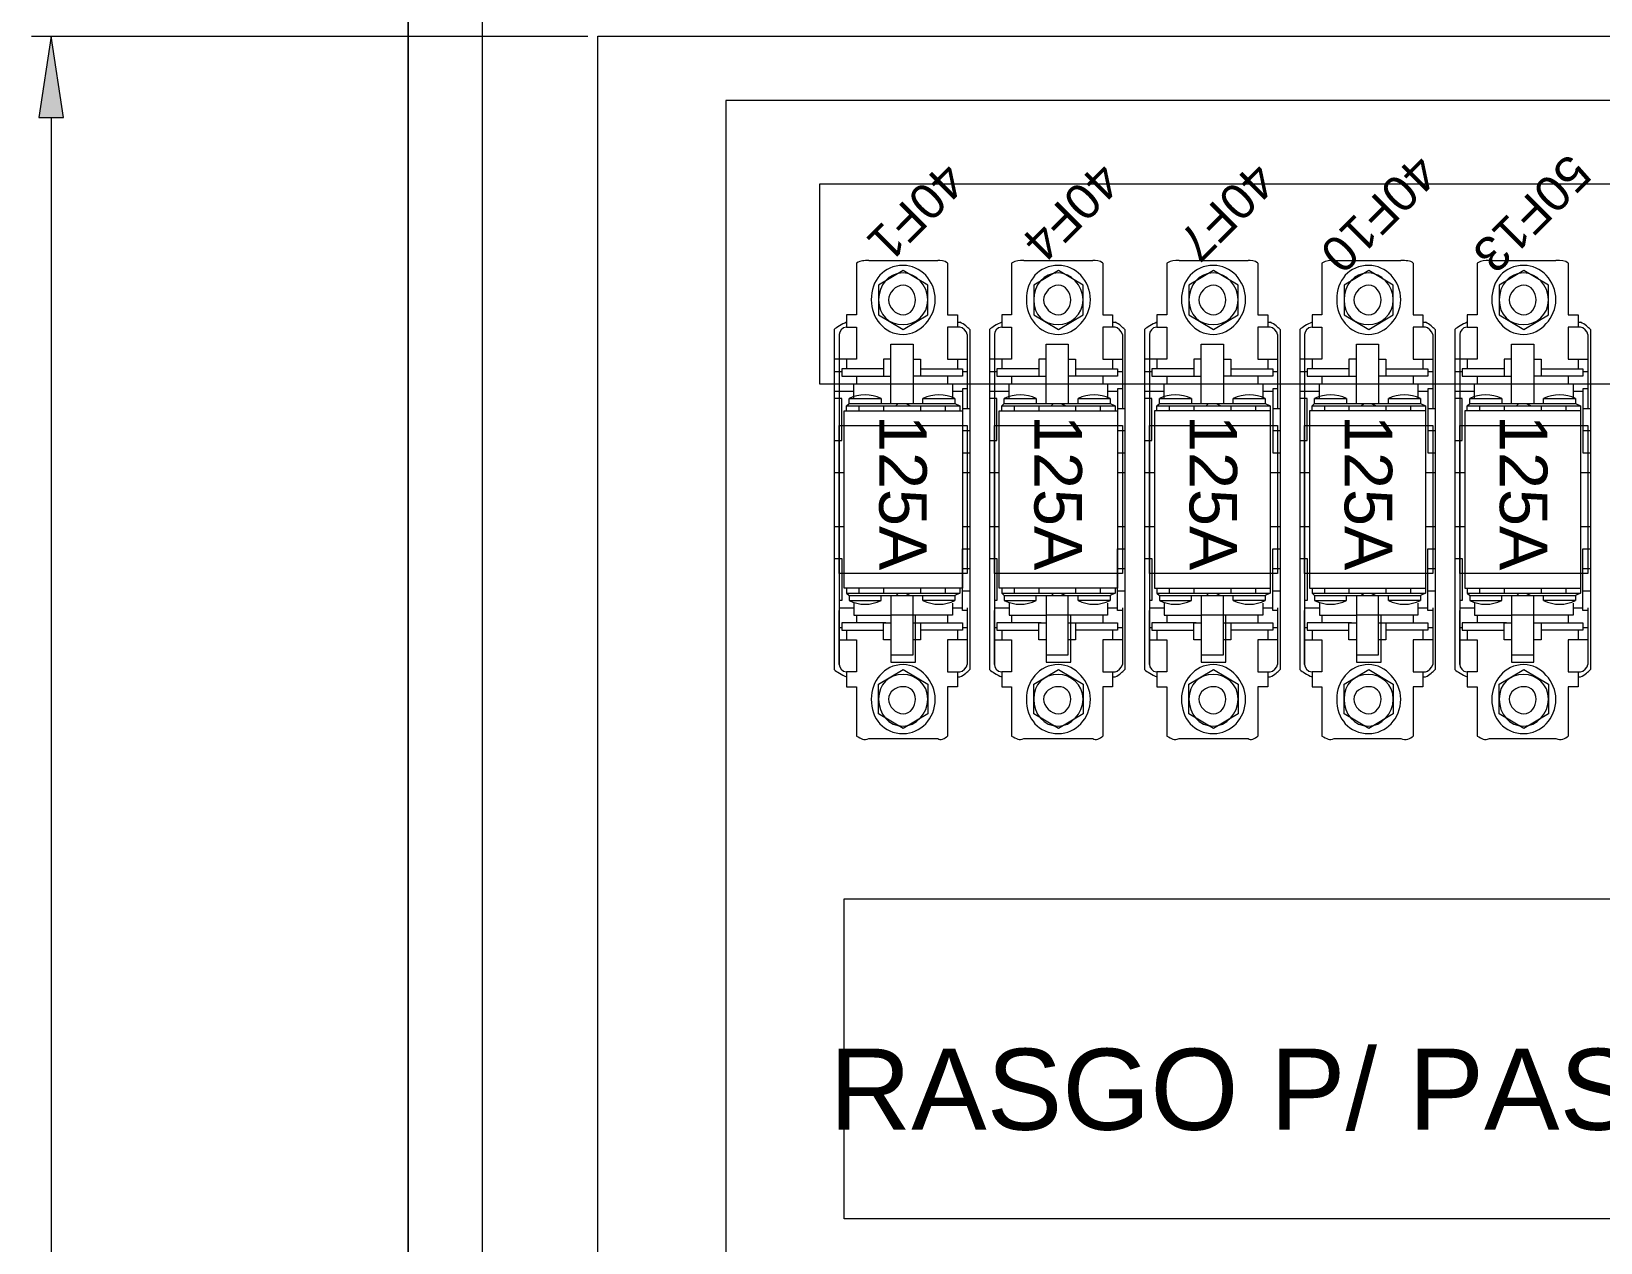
# Model space of a CAD drawing. Header units: millimetres. Extents: x 1004 to 59588, y 686 to 38112.
# Drawn here: x 27206 to 27580.8, y 8182.9 to 8472.1 of the extents above; entities that cross this region are included whole.
import ezdxf

# ---------------------------------------------------------------- set-up
doc = ezdxf.new("R2010")
doc.units = ezdxf.units.MM
doc.layers.add('PDF10_Geometry', color=7, linetype='Continuous')
doc.layers.add('PDF10_Text', color=7, linetype='Continuous')
doc.styles.add('PDF Arial', font='arial.ttf')

msp = doc.modelspace()

# ---------------------------------------------------------------- hatches: boundary and pattern name
at = {"layer": 'PDF10_Geometry', "transparency": 33554559}
msp.add_hatch(color=256, dxfattribs=at).paths.add_polyline_path([(27207.81, 8451.49), (27213.69, 8451.49), (27210.75, 8470.9), (27210.75, 8470.9)])

# ---------------------------------------------------------------- linework, layer by layer
at = {"layer": 'PDF10_Geometry', "lineweight": 0}
msp.add_lwpolyline([(27296.05, 6609.73), (28421.93, 6609.73), (28421.93, 6705.61), (28421.93, 8520.31), (27296.05, 8520.31), (27296.05, 6705.61), (27296.05, 8520.31), (28421.93, 8520.31), (28421.93, 6705.61), (27296.05, 6705.61), (28421.93, 6705.61), (27296.05, 6705.61), (27296.05, 6609.73), (27296.05, 6705.61)], dxfattribs=at)
for points in [[(27313.69, 6724.43), (28403.69, 6724.43), (28403.69, 8501.49), (27313.69, 8501.49)], [(28371.93, 8470.9), (28371.93, 6751.49), (27341.34, 6751.49), (27341.34, 8470.9)], [(27371.93, 7754.43), (27921.93, 7754.43), (27921.93, 8455.61), (27371.93, 8455.61)], [(27394.28, 8387.96), (27871.34, 8387.96), (27871.34, 8435.61), (27394.28, 8435.61)]]:
    msp.add_lwpolyline(points, close=True, dxfattribs=at)
at = {"layer": 'PDF10_Geometry', "lineweight": 18}
for points in [[(27206.05, 8470.9), (27338.99, 8470.9)], [(27210.75, 8451.49), (27210.75, 6770.31)], [(27403.1, 8416.78), (27403.1, 8404.43), (27400.75, 8404.43), (27400.75, 8401.49), (27403.1, 8401.49), (27403.1, 8393.84), (27397.81, 8393.84)], [(27406.05, 8417.37), (27422.52, 8417.37)], [(27424.87, 8416.78), (27424.87, 8404.43), (27427.22, 8404.43), (27427.22, 8401.49)], [(27440.16, 8416.78), (27440.16, 8404.43), (27437.81, 8404.43), (27437.81, 8401.49), (27440.16, 8401.49), (27440.16, 8393.84), (27434.87, 8393.84)], [(27443.1, 8417.37), (27459.58, 8417.37)], [(27461.93, 8416.78), (27461.93, 8404.43), (27464.28, 8404.43), (27464.28, 8401.49)], [(27477.22, 8416.78), (27477.22, 8404.43), (27474.87, 8404.43), (27474.87, 8401.49), (27477.22, 8401.49), (27477.22, 8393.84), (27471.93, 8393.84)], [(27480.16, 8417.37), (27496.63, 8417.37)], [(27498.99, 8416.78), (27498.99, 8404.43), (27501.34, 8404.43), (27501.34, 8401.49)], [(27514.28, 8416.78), (27514.28, 8404.43), (27511.93, 8404.43), (27511.93, 8401.49), (27514.28, 8401.49), (27514.28, 8393.84), (27508.99, 8393.84)], [(27517.22, 8417.37), (27533.1, 8417.37)], [(27536.05, 8416.78), (27536.05, 8404.43), (27538.4, 8404.43), (27538.4, 8401.49)], [(27551.34, 8416.78), (27551.34, 8404.43), (27548.99, 8404.43), (27548.99, 8401.49), (27551.34, 8401.49), (27551.34, 8393.84), (27546.05, 8393.84)], [(27554.28, 8417.37), (27570.16, 8417.37)], [(27573.1, 8416.78), (27573.1, 8404.43), (27575.46, 8404.43), (27575.46, 8401.49)], [(27397.81, 8400.9), (27397.81, 8383.84)], [(27398.99, 8399.73), (27398.99, 8393.84)], [(27400.75, 8402.67), (27400.75, 8402.67)], [(27427.81, 8401.49), (27424.87, 8401.49), (27424.87, 8393.84), (27429.58, 8393.84)], [(27427.22, 8402.67), (27427.81, 8402.67)], [(27427.81, 8401.49), (27427.81, 8401.49)], [(27429.58, 8399.73), (27429.58, 8382.08)], [(27430.16, 8400.9), (27430.16, 8357.96), (27430.16, 8319.73)], [(27434.87, 8400.9), (27434.87, 8383.84)], [(27436.05, 8399.73), (27436.05, 8393.84)], [(27437.81, 8402.67), (27437.81, 8402.67)], [(27464.87, 8401.49), (27461.93, 8401.49), (27461.93, 8393.84), (27466.63, 8393.84)], [(27464.28, 8402.67), (27464.87, 8402.67)], [(27464.87, 8401.49), (27464.87, 8401.49)], [(27466.63, 8399.73), (27466.63, 8382.08)], [(27467.22, 8400.9), (27467.22, 8357.96), (27467.22, 8319.73)], [(27471.93, 8400.9), (27471.93, 8383.84)], [(27473.1, 8399.73), (27473.1, 8393.84)], [(27474.87, 8402.67), (27474.87, 8402.67)], [(27501.93, 8401.49), (27498.99, 8401.49), (27498.99, 8393.84), (27503.69, 8393.84)], [(27501.34, 8402.67), (27501.93, 8402.67)], [(27501.93, 8401.49), (27501.93, 8401.49)], [(27503.69, 8399.73), (27503.69, 8382.08)], [(27504.28, 8400.9), (27504.28, 8357.96), (27504.28, 8319.73)], [(27508.99, 8400.9), (27508.99, 8383.84)], [(27510.16, 8399.73), (27510.16, 8393.84)], [(27511.93, 8402.67), (27511.93, 8402.67)], [(27538.99, 8401.49), (27536.05, 8401.49), (27536.05, 8393.84), (27540.75, 8393.84)], [(27538.4, 8402.67), (27538.99, 8402.67)], [(27538.99, 8401.49), (27538.99, 8401.49)], [(27540.75, 8399.73), (27540.75, 8382.08)], [(27541.34, 8400.9), (27541.34, 8357.96), (27541.34, 8319.73)], [(27546.05, 8400.9), (27546.05, 8383.84)], [(27547.22, 8399.73), (27547.22, 8393.84)], [(27548.99, 8402.67), (27548.99, 8402.67)], [(27576.05, 8401.49), (27573.1, 8401.49), (27573.1, 8393.84), (27577.81, 8393.84)], [(27575.46, 8402.67), (27576.05, 8402.67)], [(27576.05, 8401.49), (27576.05, 8401.49)], [(27577.81, 8399.73), (27577.81, 8382.08)], [(27578.4, 8400.9), (27578.4, 8357.96), (27578.4, 8319.73)], [(27411.34, 8383.25), (27411.34, 8397.37), (27416.63, 8397.37), (27416.63, 8383.25)], [(27448.4, 8383.25), (27448.4, 8397.37), (27453.69, 8397.37), (27453.69, 8383.25)], [(27485.46, 8383.25), (27485.46, 8397.37), (27490.75, 8397.37), (27490.75, 8383.25)], [(27522.52, 8383.25), (27522.52, 8397.37), (27527.81, 8397.37), (27527.81, 8383.25)], [(27559.58, 8383.25), (27559.58, 8397.37), (27564.87, 8397.37), (27564.87, 8383.25)], [(27400.75, 8393.84), (27400.75, 8391.49)], [(27411.34, 8393.84), (27409.58, 8393.84), (27409.58, 8389.73)], [(27416.63, 8393.84), (27418.4, 8393.84), (27418.4, 8389.73)], [(27427.22, 8393.84), (27427.22, 8391.49)], [(27437.81, 8393.84), (27437.81, 8391.49)], [(27448.4, 8393.84), (27446.63, 8393.84), (27446.63, 8389.73)], [(27453.69, 8393.84), (27455.46, 8393.84), (27455.46, 8389.73)], [(27464.28, 8393.84), (27464.28, 8391.49)], [(27474.87, 8393.84), (27474.87, 8391.49)], [(27485.46, 8393.84), (27483.69, 8393.84), (27483.69, 8389.73)], [(27490.75, 8393.84), (27492.52, 8393.84), (27492.52, 8389.73)], [(27501.34, 8393.84), (27501.34, 8391.49)], [(27511.93, 8393.84), (27511.93, 8391.49)], [(27522.52, 8393.84), (27520.75, 8393.84), (27520.75, 8389.73)], [(27527.81, 8393.84), (27529.58, 8393.84), (27529.58, 8389.73)], [(27538.4, 8393.84), (27538.4, 8391.49)], [(27548.99, 8393.84), (27548.99, 8391.49)], [(27559.58, 8393.84), (27557.81, 8393.84), (27557.81, 8389.73)], [(27564.87, 8393.84), (27566.63, 8393.84), (27566.63, 8389.73)], [(27575.46, 8393.84), (27575.46, 8391.49)], [(27397.81, 8390.9), (27399.58, 8390.9)], [(27409.58, 8391.49), (27399.58, 8391.49), (27399.58, 8389.73), (27411.34, 8389.73)], [(27403.1, 8389.73), (27403.1, 8387.96)], [(27418.4, 8391.49), (27428.4, 8391.49), (27428.4, 8389.73), (27416.63, 8389.73)], [(27424.87, 8389.73), (27424.87, 8387.96)], [(27428.4, 8390.9), (27429.58, 8390.9)], [(27434.87, 8390.9), (27436.63, 8390.9)], [(27446.63, 8391.49), (27436.63, 8391.49), (27436.63, 8389.73), (27448.4, 8389.73)], [(27440.16, 8389.73), (27440.16, 8387.96)], [(27455.46, 8391.49), (27465.46, 8391.49), (27465.46, 8389.73), (27453.69, 8389.73)], [(27461.93, 8389.73), (27461.93, 8387.96)], [(27465.46, 8390.9), (27466.63, 8390.9)], [(27471.93, 8390.9), (27473.69, 8390.9)], [(27483.69, 8391.49), (27473.69, 8391.49), (27473.69, 8389.73), (27485.46, 8389.73)], [(27477.22, 8389.73), (27477.22, 8387.96)], [(27492.52, 8391.49), (27502.52, 8391.49), (27502.52, 8389.73), (27490.75, 8389.73)], [(27498.99, 8389.73), (27498.99, 8387.96)], [(27502.52, 8390.9), (27503.69, 8390.9)], [(27508.99, 8390.9), (27510.75, 8390.9)], [(27520.75, 8391.49), (27510.75, 8391.49), (27510.75, 8389.73), (27522.52, 8389.73)], [(27514.28, 8389.73), (27514.28, 8387.96)], [(27529.58, 8391.49), (27539.58, 8391.49), (27539.58, 8389.73), (27527.81, 8389.73)], [(27536.05, 8389.73), (27536.05, 8387.96)], [(27539.58, 8390.9), (27540.75, 8390.9)], [(27546.05, 8390.9), (27547.81, 8390.9)], [(27557.81, 8391.49), (27547.81, 8391.49), (27547.81, 8389.73), (27559.58, 8389.73)], [(27551.34, 8389.73), (27551.34, 8387.96)], [(27566.63, 8391.49), (27576.63, 8391.49), (27576.63, 8389.73), (27564.87, 8389.73)], [(27573.1, 8389.73), (27573.1, 8387.96)], [(27576.63, 8390.9), (27577.81, 8390.9)], [(27397.81, 8386.2), (27402.52, 8386.2)], [(27397.81, 8374.43), (27399.58, 8374.43), (27399.58, 8384.43), (27397.81, 8384.43), (27397.81, 8357.96), (27397.81, 8319.73)], [(27400.75, 8381.49), (27400.75, 8382.67), (27401.34, 8383.25), (27401.34, 8384.43), (27408.99, 8384.43), (27408.99, 8383.25)], [(27402.52, 8384.43), (27402.52, 8387.96), (27411.34, 8387.96)], [(27416.63, 8387.96), (27426.05, 8387.96), (27426.05, 8384.43)], [(27418.99, 8383.25), (27418.99, 8384.43), (27426.63, 8384.43), (27426.63, 8383.25), (27427.81, 8382.67), (27427.81, 8381.49)], [(27426.05, 8386.2), (27428.4, 8386.2)], [(27429.58, 8386.78), (27428.4, 8386.78), (27428.4, 8371.49), (27430.16, 8371.49)], [(27434.87, 8386.2), (27439.58, 8386.2)], [(27434.87, 8374.43), (27436.63, 8374.43), (27436.63, 8384.43), (27434.87, 8384.43), (27434.87, 8357.96), (27434.87, 8319.73)], [(27437.81, 8381.49), (27437.81, 8382.67), (27438.4, 8383.25), (27438.4, 8384.43), (27446.05, 8384.43), (27446.05, 8383.25)], [(27439.58, 8384.43), (27439.58, 8387.96), (27448.4, 8387.96)], [(27453.69, 8387.96), (27463.1, 8387.96), (27463.1, 8384.43)], [(27456.05, 8383.25), (27456.05, 8384.43), (27463.69, 8384.43), (27463.69, 8383.25), (27464.87, 8382.67), (27464.87, 8381.49)], [(27463.1, 8386.2), (27465.46, 8386.2)], [(27466.63, 8386.78), (27465.46, 8386.78), (27465.46, 8371.49), (27467.22, 8371.49)], [(27471.93, 8386.2), (27476.63, 8386.2)], [(27471.93, 8374.43), (27473.69, 8374.43), (27473.69, 8384.43), (27471.93, 8384.43), (27471.93, 8357.96), (27471.93, 8319.73)], [(27474.87, 8381.49), (27474.87, 8382.67), (27475.46, 8383.25), (27475.46, 8384.43), (27483.1, 8384.43), (27483.1, 8383.25)], [(27476.63, 8384.43), (27476.63, 8387.96), (27485.46, 8387.96)], [(27490.75, 8387.96), (27500.16, 8387.96), (27500.16, 8384.43)], [(27493.1, 8383.25), (27493.1, 8384.43), (27500.75, 8384.43), (27500.75, 8383.25), (27501.93, 8382.67)], [(27500.16, 8386.2), (27502.52, 8386.2)], [(27503.69, 8386.78), (27502.52, 8386.78), (27502.52, 8371.49), (27504.28, 8371.49)], [(27508.99, 8386.2), (27513.69, 8386.2)], [(27508.99, 8374.43), (27510.75, 8374.43), (27510.75, 8384.43), (27508.99, 8384.43), (27508.99, 8357.96), (27508.99, 8319.73)], [(27511.93, 8381.49), (27511.93, 8382.67), (27512.52, 8383.25), (27512.52, 8384.43), (27520.16, 8384.43), (27520.16, 8383.25)], [(27513.69, 8384.43), (27513.69, 8387.96), (27522.52, 8387.96)], [(27527.81, 8387.96), (27537.22, 8387.96), (27537.22, 8384.43)], [(27530.16, 8383.25), (27530.16, 8384.43), (27537.81, 8384.43), (27537.81, 8383.25), (27538.99, 8382.67)], [(27537.22, 8386.2), (27539.58, 8386.2)], [(27540.75, 8386.78), (27539.58, 8386.78), (27539.58, 8371.49), (27541.34, 8371.49)], [(27546.05, 8386.2), (27550.75, 8386.2)], [(27546.05, 8374.43), (27547.81, 8374.43), (27547.81, 8384.43), (27546.05, 8384.43), (27546.05, 8357.96), (27546.05, 8319.73)], [(27548.99, 8381.49), (27548.99, 8382.67), (27549.58, 8383.25), (27549.58, 8384.43), (27557.22, 8384.43), (27557.22, 8383.25)], [(27550.75, 8384.43), (27550.75, 8387.96), (27559.58, 8387.96)], [(27564.87, 8387.96), (27574.28, 8387.96), (27574.28, 8384.43)], [(27567.22, 8383.25), (27567.22, 8384.43), (27574.87, 8384.43), (27574.87, 8383.25), (27576.05, 8382.67)], [(27574.28, 8386.2), (27576.63, 8386.2)], [(27577.81, 8386.78), (27576.63, 8386.78), (27576.63, 8371.49), (27578.4, 8371.49)], [(27400.75, 8382.67), (27427.81, 8382.67)], [(27401.34, 8383.25), (27426.63, 8383.25)], [(27403.69, 8382.67), (27403.69, 8381.49)], [(27409.58, 8382.67), (27409.58, 8381.49)], [(27412.52, 8382.67), (27413.1, 8383.25)], [(27414.87, 8383.25), (27416.05, 8382.67)], [(27418.4, 8382.67), (27418.4, 8381.49)], [(27424.28, 8382.67), (27424.28, 8381.49)], [(27428.4, 8382.08), (27430.16, 8382.08)], [(27437.81, 8382.67), (27464.87, 8382.67)], [(27438.4, 8383.25), (27463.69, 8383.25)], [(27440.75, 8382.67), (27440.75, 8381.49)], [(27446.63, 8382.67), (27446.63, 8381.49)], [(27449.58, 8382.67), (27450.16, 8383.25)], [(27451.93, 8383.25), (27453.1, 8382.67)], [(27455.46, 8382.67), (27455.46, 8381.49)], [(27461.34, 8382.67), (27461.34, 8381.49)], [(27465.46, 8382.08), (27467.22, 8382.08)], [(27501.93, 8381.49), (27474.28, 8381.49), (27474.28, 8357.96), (27474.28, 8339.14), (27501.93, 8339.14)], [(27474.87, 8382.67), (27501.93, 8382.67), (27501.93, 8381.49), (27501.93, 8357.96), (27501.93, 8339.14), (27501.93, 8337.96), (27500.75, 8337.37), (27500.75, 8336.2), (27493.1, 8336.2), (27493.1, 8337.37)], [(27475.46, 8383.25), (27500.75, 8383.25)], [(27477.81, 8382.67), (27477.81, 8381.49)], [(27483.69, 8382.67), (27483.69, 8381.49)], [(27486.63, 8382.67), (27487.22, 8383.25)], [(27488.99, 8383.25), (27490.16, 8382.67)], [(27492.52, 8382.67), (27492.52, 8381.49)], [(27498.4, 8382.67), (27498.4, 8381.49)], [(27502.52, 8382.08), (27504.28, 8382.08)], [(27538.99, 8381.49), (27511.34, 8381.49), (27511.34, 8357.96), (27511.34, 8339.14), (27538.99, 8339.14)], [(27511.93, 8382.67), (27538.99, 8382.67), (27538.99, 8381.49), (27538.99, 8357.96), (27538.99, 8339.14), (27538.99, 8337.96), (27537.81, 8337.37), (27537.81, 8336.2), (27530.16, 8336.2), (27530.16, 8337.37)], [(27512.52, 8383.25), (27537.81, 8383.25)], [(27514.87, 8382.67), (27514.87, 8381.49)], [(27520.75, 8382.67), (27520.75, 8381.49)], [(27523.69, 8382.67), (27524.28, 8383.25)], [(27526.05, 8383.25), (27527.22, 8382.67)], [(27529.58, 8382.67), (27529.58, 8381.49)], [(27535.46, 8382.67), (27535.46, 8381.49)], [(27539.58, 8382.08), (27541.34, 8382.08)], [(27576.05, 8381.49), (27548.4, 8381.49), (27548.4, 8357.96), (27548.4, 8339.14), (27576.05, 8339.14)], [(27548.99, 8382.67), (27576.05, 8382.67), (27576.05, 8381.49), (27576.05, 8357.96), (27576.05, 8339.14), (27576.05, 8337.96), (27574.87, 8337.37), (27574.87, 8336.2), (27567.22, 8336.2), (27567.22, 8337.37)], [(27549.58, 8383.25), (27574.87, 8383.25)], [(27551.93, 8382.67), (27551.93, 8381.49)], [(27557.81, 8382.67), (27557.81, 8381.49)], [(27560.75, 8382.67), (27561.34, 8383.25)], [(27563.1, 8383.25), (27564.28, 8382.67)], [(27566.63, 8382.67), (27566.63, 8381.49)], [(27572.52, 8382.67), (27572.52, 8381.49)], [(27576.63, 8382.08), (27578.4, 8382.08)], [(27428.4, 8376.78), (27430.16, 8376.78)], [(27465.46, 8376.78), (27467.22, 8376.78)], [(27502.52, 8376.78), (27504.28, 8376.78)], [(27539.58, 8376.78), (27541.34, 8376.78)], [(27576.63, 8376.78), (27578.4, 8376.78)], [(27397.81, 8366.78), (27400.16, 8366.78)], [(27428.4, 8366.78), (27430.16, 8366.78)], [(27434.87, 8366.78), (27437.22, 8366.78)], [(27465.46, 8366.78), (27467.22, 8366.78)], [(27471.93, 8366.78), (27474.28, 8366.78)], [(27501.93, 8366.78), (27504.28, 8366.78)], [(27508.99, 8366.78), (27511.34, 8366.78)], [(27538.99, 8366.78), (27541.34, 8366.78)], [(27546.05, 8366.78), (27548.4, 8366.78)], [(27576.05, 8366.78), (27578.4, 8366.78)], [(27397.81, 8353.84), (27400.16, 8353.84)], [(27428.4, 8353.84), (27430.16, 8353.84)], [(27434.87, 8353.84), (27437.22, 8353.84)], [(27465.46, 8353.84), (27467.22, 8353.84)], [(27471.93, 8353.84), (27474.28, 8353.84)], [(27501.93, 8353.84), (27504.28, 8353.84)], [(27508.99, 8353.84), (27511.34, 8353.84)], [(27538.99, 8353.84), (27541.34, 8353.84)], [(27546.05, 8353.84), (27548.4, 8353.84)], [(27576.05, 8353.84), (27578.4, 8353.84)], [(27429.58, 8333.84), (27428.4, 8333.84), (27428.4, 8348.55), (27430.16, 8348.55)], [(27466.63, 8333.84), (27465.46, 8333.84), (27465.46, 8348.55), (27467.22, 8348.55)], [(27503.69, 8333.84), (27502.52, 8333.84), (27502.52, 8348.55), (27504.28, 8348.55)], [(27540.75, 8333.84), (27539.58, 8333.84), (27539.58, 8348.55), (27541.34, 8348.55)], [(27577.81, 8333.84), (27576.63, 8333.84), (27576.63, 8348.55), (27578.4, 8348.55)], [(27397.81, 8346.2), (27399.58, 8346.2), (27399.58, 8336.2), (27398.99, 8336.2)], [(27428.4, 8343.84), (27430.16, 8343.84)], [(27434.87, 8346.2), (27436.63, 8346.2), (27436.63, 8336.2), (27436.05, 8336.2)], [(27465.46, 8343.84), (27467.22, 8343.84)], [(27471.93, 8346.2), (27473.69, 8346.2), (27473.69, 8336.2), (27473.1, 8336.2)], [(27502.52, 8343.84), (27504.28, 8343.84)], [(27508.99, 8346.2), (27510.75, 8346.2), (27510.75, 8336.2), (27510.16, 8336.2)], [(27539.58, 8343.84), (27541.34, 8343.84)], [(27546.05, 8346.2), (27547.81, 8346.2), (27547.81, 8336.2), (27547.22, 8336.2)], [(27576.63, 8343.84), (27578.4, 8343.84)], [(27398.99, 8336.78), (27398.99, 8320.9), (27398.99, 8333.84)], [(27400.75, 8339.14), (27400.75, 8337.96), (27401.34, 8337.37), (27426.63, 8337.37)], [(27400.75, 8337.96), (27427.81, 8337.96)], [(27401.34, 8337.37), (27401.34, 8336.2), (27408.99, 8336.2), (27408.99, 8337.37)], [(27402.52, 8335.61), (27402.52, 8332.67), (27411.34, 8332.67), (27411.34, 8321.49), (27417.22, 8321.49), (27417.22, 8332.67), (27411.34, 8332.67)], [(27403.69, 8339.14), (27403.69, 8337.96)], [(27409.58, 8339.14), (27409.58, 8337.96)], [(27411.34, 8337.37), (27411.34, 8323.25), (27416.63, 8323.25), (27416.63, 8337.37)], [(27412.52, 8337.96), (27413.1, 8337.37)], [(27414.87, 8337.37), (27416.05, 8337.96)], [(27426.05, 8335.61), (27426.05, 8332.67), (27416.63, 8332.67)], [(27418.4, 8339.14), (27418.4, 8337.96)], [(27427.81, 8339.14), (27427.81, 8337.96), (27426.63, 8337.37), (27426.63, 8336.2), (27418.99, 8336.2), (27418.99, 8337.37)], [(27424.28, 8339.14), (27424.28, 8337.96)], [(27428.4, 8338.55), (27430.16, 8338.55)], [(27436.05, 8336.78), (27436.05, 8320.9), (27436.05, 8333.84)], [(27437.81, 8339.14), (27437.81, 8337.96), (27438.4, 8337.37), (27463.69, 8337.37)], [(27437.81, 8337.96), (27464.87, 8337.96)], [(27438.4, 8337.37), (27438.4, 8336.2), (27446.05, 8336.2), (27446.05, 8337.37)], [(27439.58, 8335.61), (27439.58, 8332.67), (27448.4, 8332.67), (27448.4, 8321.49), (27454.28, 8321.49), (27454.28, 8332.67), (27448.4, 8332.67)], [(27440.75, 8339.14), (27440.75, 8337.96)], [(27446.63, 8339.14), (27446.63, 8337.96)], [(27448.4, 8337.37), (27448.4, 8323.25), (27453.69, 8323.25), (27453.69, 8337.37)], [(27449.58, 8337.96), (27450.16, 8337.37)], [(27451.93, 8337.37), (27453.1, 8337.96)], [(27463.1, 8335.61), (27463.1, 8332.67), (27453.69, 8332.67)], [(27455.46, 8339.14), (27455.46, 8337.96)], [(27464.87, 8339.14), (27464.87, 8337.96), (27463.69, 8337.37), (27463.69, 8336.2), (27456.05, 8336.2), (27456.05, 8337.37)], [(27461.34, 8339.14), (27461.34, 8337.96)], [(27465.46, 8338.55), (27467.22, 8338.55)], [(27473.1, 8336.78), (27473.1, 8320.9), (27473.1, 8333.84)], [(27474.87, 8339.14), (27474.87, 8337.96), (27475.46, 8337.37), (27500.75, 8337.37)], [(27474.87, 8337.96), (27501.93, 8337.96)], [(27475.46, 8337.37), (27475.46, 8336.2), (27483.1, 8336.2), (27483.1, 8337.37)], [(27476.63, 8335.61), (27476.63, 8332.67), (27485.46, 8332.67), (27485.46, 8321.49), (27491.34, 8321.49), (27491.34, 8332.67), (27485.46, 8332.67)], [(27477.81, 8339.14), (27477.81, 8337.96)], [(27483.69, 8339.14), (27483.69, 8337.96)], [(27485.46, 8337.37), (27485.46, 8323.25), (27490.75, 8323.25), (27490.75, 8337.37)], [(27486.63, 8337.96), (27487.22, 8337.37)], [(27488.99, 8337.37), (27490.16, 8337.96)], [(27500.16, 8335.61), (27500.16, 8332.67), (27490.75, 8332.67)], [(27492.52, 8339.14), (27492.52, 8337.96)], [(27498.4, 8339.14), (27498.4, 8337.96)], [(27502.52, 8338.55), (27504.28, 8338.55)], [(27510.16, 8336.78), (27510.16, 8320.9), (27510.16, 8333.84)], [(27511.93, 8339.14), (27511.93, 8337.96), (27512.52, 8337.37), (27537.81, 8337.37)], [(27511.93, 8337.96), (27538.99, 8337.96)], [(27512.52, 8337.37), (27512.52, 8336.2), (27520.16, 8336.2), (27520.16, 8337.37)], [(27513.69, 8335.61), (27513.69, 8332.67), (27522.52, 8332.67), (27522.52, 8321.49), (27528.4, 8321.49), (27528.4, 8332.67), (27522.52, 8332.67)], [(27514.87, 8339.14), (27514.87, 8337.96)], [(27520.75, 8339.14), (27520.75, 8337.96)], [(27522.52, 8337.37), (27522.52, 8323.25), (27527.81, 8323.25), (27527.81, 8337.37)], [(27523.69, 8337.96), (27524.28, 8337.37)], [(27526.05, 8337.37), (27527.22, 8337.96)], [(27537.22, 8335.61), (27537.22, 8332.67), (27527.81, 8332.67)], [(27529.58, 8339.14), (27529.58, 8337.96)], [(27535.46, 8339.14), (27535.46, 8337.96)], [(27539.58, 8338.55), (27541.34, 8338.55)], [(27547.22, 8336.78), (27547.22, 8320.9), (27547.22, 8333.84)], [(27548.99, 8339.14), (27548.99, 8337.96), (27549.58, 8337.37), (27574.87, 8337.37)], [(27548.99, 8337.96), (27576.05, 8337.96)], [(27549.58, 8337.37), (27549.58, 8336.2), (27557.22, 8336.2), (27557.22, 8337.37)], [(27550.75, 8335.61), (27550.75, 8332.67), (27559.58, 8332.67), (27559.58, 8321.49), (27564.87, 8321.49), (27564.87, 8332.67)], [(27551.93, 8339.14), (27551.93, 8337.96)], [(27557.81, 8339.14), (27557.81, 8337.96)], [(27559.58, 8337.37), (27559.58, 8323.25), (27564.87, 8323.25), (27564.87, 8337.37)], [(27574.28, 8335.61), (27574.28, 8332.67), (27564.87, 8332.67), (27559.58, 8332.67)], [(27560.75, 8337.96), (27561.34, 8337.37)], [(27563.1, 8337.37), (27564.28, 8337.96)], [(27566.63, 8339.14), (27566.63, 8337.96)], [(27572.52, 8339.14), (27572.52, 8337.96)], [(27576.63, 8338.55), (27578.4, 8338.55)], [(27398.99, 8334.43), (27402.52, 8334.43)], [(27403.1, 8332.67), (27403.1, 8330.9)], [(27424.87, 8332.67), (27424.87, 8330.9)], [(27426.05, 8334.43), (27428.4, 8334.43)], [(27429.58, 8334.43), (27429.58, 8320.9)], [(27436.05, 8334.43), (27439.58, 8334.43)], [(27440.16, 8332.67), (27440.16, 8330.9)], [(27461.93, 8332.67), (27461.93, 8330.9)], [(27463.1, 8334.43), (27465.46, 8334.43)], [(27466.63, 8334.43), (27466.63, 8320.9)], [(27473.1, 8334.43), (27476.63, 8334.43)], [(27477.22, 8332.67), (27477.22, 8330.9)], [(27498.99, 8332.67), (27498.99, 8330.9)], [(27500.16, 8334.43), (27502.52, 8334.43)], [(27503.69, 8334.43), (27503.69, 8320.9)], [(27510.16, 8334.43), (27513.69, 8334.43)], [(27514.28, 8332.67), (27514.28, 8330.9)], [(27536.05, 8332.67), (27536.05, 8330.9)], [(27537.22, 8334.43), (27539.58, 8334.43)], [(27540.75, 8334.43), (27540.75, 8320.9)], [(27547.22, 8334.43), (27550.75, 8334.43)], [(27551.34, 8332.67), (27551.34, 8330.9)], [(27573.1, 8332.67), (27573.1, 8330.9)], [(27574.28, 8334.43), (27576.63, 8334.43)], [(27577.81, 8334.43), (27577.81, 8320.9)], [(27398.99, 8329.73), (27399.58, 8329.73)], [(27410.16, 8330.9), (27399.58, 8330.9), (27399.58, 8329.14), (27409.58, 8329.14)], [(27400.75, 8329.14), (27400.75, 8326.78)], [(27411.34, 8326.78), (27409.58, 8326.78), (27409.58, 8330.9), (27411.34, 8330.9)], [(27416.63, 8330.9), (27418.4, 8330.9), (27418.4, 8326.78), (27416.63, 8326.78)], [(27418.4, 8330.9), (27428.4, 8330.9), (27428.4, 8329.14), (27418.4, 8329.14)], [(27427.22, 8329.14), (27427.22, 8326.78)], [(27428.4, 8329.73), (27429.58, 8329.73)], [(27436.05, 8329.73), (27436.63, 8329.73)], [(27447.22, 8330.9), (27436.63, 8330.9), (27436.63, 8329.14), (27446.63, 8329.14)], [(27437.81, 8329.14), (27437.81, 8326.78)], [(27448.4, 8326.78), (27446.63, 8326.78), (27446.63, 8330.9), (27448.4, 8330.9)], [(27453.69, 8330.9), (27455.46, 8330.9), (27455.46, 8326.78), (27453.69, 8326.78)], [(27455.46, 8330.9), (27465.46, 8330.9), (27465.46, 8329.14), (27455.46, 8329.14)], [(27464.28, 8329.14), (27464.28, 8326.78)], [(27465.46, 8329.73), (27466.63, 8329.73)], [(27473.1, 8329.73), (27473.69, 8329.73)], [(27484.28, 8330.9), (27473.69, 8330.9), (27473.69, 8329.14), (27483.69, 8329.14)], [(27474.87, 8329.14), (27474.87, 8326.78)], [(27485.46, 8326.78), (27483.69, 8326.78), (27483.69, 8330.9), (27485.46, 8330.9)], [(27490.75, 8330.9), (27492.52, 8330.9), (27492.52, 8326.78), (27490.75, 8326.78)], [(27492.52, 8330.9), (27502.52, 8330.9), (27502.52, 8329.14), (27492.52, 8329.14)], [(27501.34, 8329.14), (27501.34, 8326.78)], [(27502.52, 8329.73), (27503.69, 8329.73)], [(27510.16, 8329.73), (27510.75, 8329.73)], [(27521.34, 8330.9), (27510.75, 8330.9), (27510.75, 8329.14), (27520.75, 8329.14)], [(27511.93, 8329.14), (27511.93, 8326.78)], [(27522.52, 8326.78), (27520.75, 8326.78), (27520.75, 8330.9), (27522.52, 8330.9)], [(27527.81, 8330.9), (27529.58, 8330.9), (27529.58, 8326.78), (27527.81, 8326.78)], [(27529.58, 8330.9), (27539.58, 8330.9), (27539.58, 8329.14), (27529.58, 8329.14)], [(27538.4, 8329.14), (27538.4, 8326.78)], [(27539.58, 8329.73), (27540.75, 8329.73)], [(27547.22, 8329.73), (27547.81, 8329.73)], [(27558.4, 8330.9), (27547.81, 8330.9), (27547.81, 8329.14), (27557.81, 8329.14)], [(27548.99, 8329.14), (27548.99, 8326.78)], [(27559.58, 8326.78), (27557.81, 8326.78), (27557.81, 8330.9), (27559.58, 8330.9)], [(27564.87, 8330.9), (27566.63, 8330.9), (27566.63, 8326.78), (27564.87, 8326.78)], [(27566.63, 8330.9), (27576.63, 8330.9), (27576.63, 8329.14), (27566.63, 8329.14)], [(27575.46, 8329.14), (27575.46, 8326.78)], [(27576.63, 8329.73), (27577.81, 8329.73)], [(27398.99, 8326.78), (27403.1, 8326.78), (27403.1, 8319.14), (27400.75, 8319.14), (27400.75, 8315.61), (27403.1, 8315.61), (27403.1, 8303.84)], [(27429.58, 8326.78), (27424.87, 8326.78), (27424.87, 8319.14), (27427.81, 8319.14)], [(27436.05, 8326.78), (27440.16, 8326.78), (27440.16, 8319.14), (27437.81, 8319.14), (27437.81, 8315.61), (27440.16, 8315.61), (27440.16, 8303.84)], [(27466.63, 8326.78), (27461.93, 8326.78), (27461.93, 8319.14), (27464.87, 8319.14)], [(27473.1, 8326.78), (27477.22, 8326.78), (27477.22, 8319.14), (27474.87, 8319.14), (27474.87, 8315.61), (27477.22, 8315.61), (27477.22, 8303.84)], [(27503.69, 8326.78), (27498.99, 8326.78), (27498.99, 8319.14), (27501.93, 8319.14)], [(27510.16, 8326.78), (27514.28, 8326.78), (27514.28, 8319.14), (27511.93, 8319.14), (27511.93, 8315.61), (27514.28, 8315.61), (27514.28, 8303.84)], [(27540.75, 8326.78), (27536.05, 8326.78), (27536.05, 8319.14), (27538.99, 8319.14)], [(27547.22, 8326.78), (27551.34, 8326.78), (27551.34, 8319.14), (27548.99, 8319.14), (27548.99, 8315.61), (27551.34, 8315.61), (27551.34, 8303.84)], [(27577.81, 8326.78), (27573.1, 8326.78), (27573.1, 8319.14), (27576.05, 8319.14)], [(27400.75, 8319.14), (27400.75, 8319.14)], [(27400.75, 8317.96), (27400.75, 8317.96)], [(27427.22, 8319.14), (27427.22, 8315.61), (27424.87, 8315.61), (27424.87, 8303.84)], [(27427.22, 8317.96), (27427.81, 8317.96)], [(27437.81, 8319.14), (27437.81, 8319.14)], [(27437.81, 8317.96), (27437.81, 8317.96)], [(27464.28, 8319.14), (27464.28, 8315.61), (27461.93, 8315.61), (27461.93, 8303.84)], [(27464.28, 8317.96), (27464.87, 8317.96)], [(27474.87, 8319.14), (27474.87, 8319.14)], [(27474.87, 8317.96), (27474.87, 8317.96)], [(27501.34, 8319.14), (27501.34, 8315.61), (27498.99, 8315.61), (27498.99, 8303.84)], [(27501.34, 8317.96), (27501.93, 8317.96)], [(27511.93, 8319.14), (27511.93, 8319.14)], [(27511.93, 8317.96), (27511.93, 8317.96)], [(27538.4, 8319.14), (27538.4, 8315.61), (27536.05, 8315.61), (27536.05, 8303.84)], [(27538.4, 8317.96), (27538.99, 8317.96)], [(27548.99, 8319.14), (27548.99, 8319.14)], [(27548.99, 8317.96), (27548.99, 8317.96)], [(27575.46, 8319.14), (27575.46, 8315.61), (27573.1, 8315.61), (27573.1, 8303.84)], [(27575.46, 8317.96), (27576.05, 8317.96)], [(27406.05, 8303.25), (27422.52, 8303.25)], [(27443.1, 8303.25), (27459.58, 8303.25)], [(27480.16, 8303.25), (27496.63, 8303.25)], [(27517.22, 8303.25), (27533.1, 8303.25)], [(27554.28, 8303.25), (27570.16, 8303.25)]]:
    msp.add_lwpolyline(points, dxfattribs=at)
for points in [[(27207.81, 8451.49), (27213.69, 8451.49), (27210.75, 8470.9)], [(27408.4, 8404.43), (27414.28, 8400.9), (27420.16, 8404.43), (27420.16, 8411.49), (27414.28, 8415.02), (27408.4, 8411.49)], [(27445.46, 8404.43), (27451.34, 8400.9), (27457.22, 8404.43), (27457.22, 8411.49), (27451.34, 8415.02), (27445.46, 8411.49)], [(27482.52, 8404.43), (27488.4, 8400.9), (27494.28, 8404.43), (27494.28, 8411.49), (27488.4, 8415.02), (27482.52, 8411.49)], [(27519.58, 8404.43), (27525.46, 8400.9), (27531.34, 8404.43), (27531.34, 8411.49), (27525.46, 8415.02), (27519.58, 8411.49)], [(27556.63, 8404.43), (27562.52, 8400.9), (27568.4, 8404.43), (27568.4, 8411.49), (27562.52, 8415.02), (27556.63, 8411.49)], [(27400.16, 8339.14), (27400.16, 8357.96), (27400.16, 8381.49), (27428.4, 8381.49), (27428.4, 8357.96), (27428.4, 8339.14)], [(27437.22, 8339.14), (27437.22, 8357.96), (27437.22, 8381.49), (27465.46, 8381.49), (27465.46, 8357.96), (27465.46, 8339.14)], [(27398.99, 8342.67), (27398.99, 8377.96), (27429.58, 8377.96), (27429.58, 8342.67)], [(27436.05, 8342.67), (27436.05, 8377.96), (27466.63, 8377.96), (27466.63, 8342.67)], [(27473.1, 8342.67), (27473.1, 8377.96), (27503.69, 8377.96), (27503.69, 8342.67)], [(27510.16, 8342.67), (27510.16, 8377.96), (27540.75, 8377.96), (27540.75, 8342.67)], [(27547.22, 8342.67), (27547.22, 8377.96), (27577.81, 8377.96), (27577.81, 8342.67)], [(27408.4, 8309.14), (27408.4, 8316.2), (27414.28, 8319.73), (27420.16, 8316.2), (27420.16, 8309.14), (27414.28, 8305.61)], [(27445.46, 8309.14), (27445.46, 8316.2), (27451.34, 8319.73), (27457.22, 8316.2), (27457.22, 8309.14), (27451.34, 8305.61)], [(27482.52, 8309.14), (27482.52, 8316.2), (27488.4, 8319.73), (27494.28, 8316.2), (27494.28, 8309.14), (27488.4, 8305.61)], [(27519.58, 8309.14), (27519.58, 8316.2), (27525.46, 8319.73), (27531.34, 8316.2), (27531.34, 8309.14), (27525.46, 8305.61)], [(27556.63, 8309.14), (27556.63, 8316.2), (27562.52, 8319.73), (27568.4, 8316.2), (27568.4, 8309.14), (27562.52, 8305.61)], [(27400.16, 8188.55), (27400.16, 8265.02), (27780.75, 8265.02), (27780.75, 8188.55)]]:
    msp.add_lwpolyline(points, close=True, dxfattribs=at)
at = {"layer": 'PDF10_Geometry', "lineweight": 5}
for points in [[(27397.81, 8396.2), (27397.81, 8319.73)], [(27398.99, 8398.55), (27398.99, 8322.08)], [(27434.87, 8396.2), (27434.87, 8319.73)], [(27436.05, 8398.55), (27436.05, 8322.08)], [(27471.93, 8396.2), (27471.93, 8319.73)], [(27473.1, 8398.55), (27473.1, 8322.08)], [(27508.99, 8396.2), (27508.99, 8319.73)], [(27510.16, 8398.55), (27510.16, 8322.08)], [(27546.05, 8396.2), (27546.05, 8319.73)], [(27547.22, 8398.55), (27547.22, 8322.08)]]:
    msp.add_lwpolyline(points, dxfattribs=at)
at = {"layer": 'PDF10_Geometry', "lineweight": 18}
for centre, start, end in [((27405.16, 8376.59), 64.0108, 115.9892), ((27422.81, 8376.59), 64.0108, 115.9892), ((27442.22, 8376.59), 64.0108, 115.9892), ((27459.87, 8376.59), 64.0108, 115.9892), ((27479.28, 8376.59), 64.0108, 115.9892), ((27496.93, 8376.59), 64.0108, 115.9892), ((27516.34, 8376.59), 64.0108, 115.9892), ((27533.99, 8376.59), 64.0108, 115.9892), ((27553.4, 8376.59), 64.0108, 115.9892), ((27571.05, 8376.59), 64.0108, 115.9892), ((27405.16, 8344.04), 244.0108, 295.9892), ((27422.81, 8344.04), 244.0108, 295.9892), ((27442.22, 8344.04), 244.0108, 295.9892), ((27459.87, 8344.04), 244.0108, 295.9892), ((27479.28, 8344.04), 244.0108, 295.9892), ((27496.93, 8344.04), 244.0108, 295.9892), ((27516.34, 8344.04), 244.0108, 295.9892), ((27533.99, 8344.04), 244.0108, 295.9892), ((27553.4, 8344.04), 244.0108, 295.9892), ((27571.05, 8344.04), 244.0108, 295.9892)]:
    msp.add_arc(centre, 8.73, start, end, dxfattribs=at)
for points in [[(27406.05, 8417.37), (27404.87, 8417.37), (27404.28, 8417.37), (27403.1, 8416.78)], [(27414.28, 8416.2), (27409.58, 8416.2), (27406.63, 8412.67), (27406.63, 8407.96)], [(27414.28, 8414.43), (27410.75, 8414.43), (27408.4, 8411.49), (27408.4, 8407.96)], [(27421.93, 8407.96), (27421.93, 8412.67), (27418.4, 8416.2), (27414.28, 8416.2)], [(27420.16, 8407.96), (27420.16, 8411.49), (27417.22, 8414.43), (27414.28, 8414.43)], [(27424.87, 8416.78), (27424.28, 8417.37), (27423.1, 8417.37), (27422.52, 8417.37)], [(27443.1, 8417.37), (27441.93, 8417.37), (27441.34, 8417.37), (27440.16, 8416.78)], [(27451.34, 8416.2), (27446.63, 8416.2), (27443.69, 8412.67), (27443.69, 8407.96)], [(27451.34, 8414.43), (27447.81, 8414.43), (27445.46, 8411.49), (27445.46, 8407.96)], [(27458.99, 8407.96), (27458.99, 8412.67), (27455.46, 8416.2), (27451.34, 8416.2)], [(27457.22, 8407.96), (27457.22, 8411.49), (27454.28, 8414.43), (27451.34, 8414.43)], [(27461.93, 8416.78), (27461.34, 8417.37), (27460.16, 8417.37), (27459.58, 8417.37)], [(27480.16, 8417.37), (27478.99, 8417.37), (27478.4, 8417.37), (27477.22, 8416.78)], [(27488.4, 8416.2), (27483.69, 8416.2), (27480.75, 8412.67), (27480.75, 8407.96)], [(27488.4, 8414.43), (27484.87, 8414.43), (27482.52, 8411.49), (27482.52, 8407.96)], [(27496.05, 8407.96), (27496.05, 8412.67), (27492.52, 8416.2), (27488.4, 8416.2)], [(27494.28, 8407.96), (27494.28, 8411.49), (27491.34, 8414.43), (27488.4, 8414.43)], [(27498.99, 8416.78), (27498.4, 8417.37), (27497.22, 8417.37), (27496.63, 8417.37)], [(27517.22, 8417.37), (27516.05, 8417.37), (27515.46, 8417.37), (27514.28, 8416.78)], [(27525.46, 8416.2), (27520.75, 8416.2), (27517.81, 8412.67), (27517.81, 8407.96)], [(27525.46, 8414.43), (27521.93, 8414.43), (27519.58, 8411.49), (27519.58, 8407.96)], [(27533.1, 8407.96), (27533.1, 8412.67), (27529.58, 8416.2), (27525.46, 8416.2)], [(27531.34, 8407.96), (27531.34, 8411.49), (27528.4, 8414.43), (27525.46, 8414.43)], [(27536.05, 8416.78), (27535.46, 8417.37), (27534.28, 8417.37), (27533.1, 8417.37)], [(27554.28, 8417.37), (27553.1, 8417.37), (27552.52, 8417.37), (27551.34, 8416.78)], [(27562.52, 8416.2), (27557.81, 8416.2), (27554.87, 8412.67), (27554.87, 8407.96)], [(27562.52, 8414.43), (27558.99, 8414.43), (27556.63, 8411.49), (27556.63, 8407.96)], [(27570.16, 8407.96), (27570.16, 8412.67), (27566.63, 8416.2), (27562.52, 8416.2)], [(27568.4, 8407.96), (27568.4, 8411.49), (27565.46, 8414.43), (27562.52, 8414.43)], [(27573.1, 8416.78), (27572.52, 8417.37), (27571.34, 8417.37), (27570.16, 8417.37)], [(27414.28, 8411.49), (27412.52, 8411.49), (27410.75, 8409.73), (27410.75, 8407.96)], [(27417.22, 8407.96), (27417.22, 8409.73), (27416.05, 8411.49), (27414.28, 8411.49)], [(27451.34, 8411.49), (27449.58, 8411.49), (27447.81, 8409.73), (27447.81, 8407.96)], [(27454.28, 8407.96), (27454.28, 8409.73), (27453.1, 8411.49), (27451.34, 8411.49)], [(27488.4, 8411.49), (27486.63, 8411.49), (27484.87, 8409.73), (27484.87, 8407.96)], [(27491.34, 8407.96), (27491.34, 8409.73), (27490.16, 8411.49), (27488.4, 8411.49)], [(27525.46, 8411.49), (27523.69, 8411.49), (27521.93, 8409.73), (27521.93, 8407.96)], [(27528.4, 8407.96), (27528.4, 8409.73), (27527.22, 8411.49), (27525.46, 8411.49)], [(27562.52, 8411.49), (27560.75, 8411.49), (27558.99, 8409.73), (27558.99, 8407.96)], [(27565.46, 8407.96), (27565.46, 8409.73), (27564.28, 8411.49), (27562.52, 8411.49)], [(27406.63, 8407.96), (27406.63, 8403.84), (27409.58, 8399.73), (27414.28, 8399.73)], [(27408.4, 8407.96), (27408.4, 8404.43), (27410.75, 8402.08), (27414.28, 8402.08)], [(27410.75, 8407.96), (27410.75, 8406.2), (27412.52, 8404.43), (27414.28, 8404.43)], [(27414.28, 8402.08), (27417.22, 8402.08), (27420.16, 8404.43), (27420.16, 8407.96)], [(27414.28, 8399.73), (27418.4, 8399.73), (27421.93, 8403.84), (27421.93, 8407.96)], [(27414.28, 8404.43), (27416.05, 8404.43), (27417.22, 8406.2), (27417.22, 8407.96)], [(27443.69, 8407.96), (27443.69, 8403.84), (27446.63, 8399.73), (27451.34, 8399.73)], [(27445.46, 8407.96), (27445.46, 8404.43), (27447.81, 8402.08), (27451.34, 8402.08)], [(27447.81, 8407.96), (27447.81, 8406.2), (27449.58, 8404.43), (27451.34, 8404.43)], [(27451.34, 8402.08), (27454.28, 8402.08), (27457.22, 8404.43), (27457.22, 8407.96)], [(27451.34, 8399.73), (27455.46, 8399.73), (27458.99, 8403.84), (27458.99, 8407.96)], [(27451.34, 8404.43), (27453.1, 8404.43), (27454.28, 8406.2), (27454.28, 8407.96)], [(27480.75, 8407.96), (27480.75, 8403.84), (27483.69, 8399.73), (27488.4, 8399.73)], [(27482.52, 8407.96), (27482.52, 8404.43), (27484.87, 8402.08), (27488.4, 8402.08)], [(27484.87, 8407.96), (27484.87, 8406.2), (27486.63, 8404.43), (27488.4, 8404.43)], [(27488.4, 8402.08), (27491.34, 8402.08), (27494.28, 8404.43), (27494.28, 8407.96)], [(27488.4, 8399.73), (27492.52, 8399.73), (27496.05, 8403.84), (27496.05, 8407.96)], [(27488.4, 8404.43), (27490.16, 8404.43), (27491.34, 8406.2), (27491.34, 8407.96)], [(27517.81, 8407.96), (27517.81, 8403.84), (27520.75, 8399.73), (27525.46, 8399.73)], [(27519.58, 8407.96), (27519.58, 8404.43), (27521.93, 8402.08), (27525.46, 8402.08)], [(27521.93, 8407.96), (27521.93, 8406.2), (27523.69, 8404.43), (27525.46, 8404.43)], [(27525.46, 8402.08), (27528.4, 8402.08), (27531.34, 8404.43), (27531.34, 8407.96)], [(27525.46, 8399.73), (27529.58, 8399.73), (27533.1, 8403.84), (27533.1, 8407.96)], [(27525.46, 8404.43), (27527.22, 8404.43), (27528.4, 8406.2), (27528.4, 8407.96)], [(27554.87, 8407.96), (27554.87, 8403.84), (27557.81, 8399.73), (27562.52, 8399.73)], [(27556.63, 8407.96), (27556.63, 8404.43), (27558.99, 8402.08), (27562.52, 8402.08)], [(27558.99, 8407.96), (27558.99, 8406.2), (27560.75, 8404.43), (27562.52, 8404.43)], [(27562.52, 8402.08), (27565.46, 8402.08), (27568.4, 8404.43), (27568.4, 8407.96)], [(27562.52, 8399.73), (27566.63, 8399.73), (27570.16, 8403.84), (27570.16, 8407.96)], [(27562.52, 8404.43), (27564.28, 8404.43), (27565.46, 8406.2), (27565.46, 8407.96)], [(27400.75, 8402.67), (27399.58, 8402.08), (27398.4, 8401.49), (27397.81, 8400.9)], [(27400.75, 8401.49), (27399.58, 8401.49), (27398.99, 8400.31), (27398.99, 8399.73)], [(27430.16, 8400.9), (27429.58, 8401.49), (27428.99, 8402.08), (27427.81, 8402.67)], [(27429.58, 8399.73), (27429.58, 8400.31), (27428.4, 8401.49), (27427.81, 8401.49)], [(27437.81, 8402.67), (27436.63, 8402.08), (27435.46, 8401.49), (27434.87, 8400.9)], [(27437.81, 8401.49), (27436.63, 8401.49), (27436.05, 8400.31), (27436.05, 8399.73)], [(27467.22, 8400.9), (27466.63, 8401.49), (27466.05, 8402.08), (27464.87, 8402.67)], [(27466.63, 8399.73), (27466.63, 8400.31), (27465.46, 8401.49), (27464.87, 8401.49)], [(27474.87, 8402.67), (27473.69, 8402.08), (27472.52, 8401.49), (27471.93, 8400.9)], [(27474.87, 8401.49), (27473.69, 8401.49), (27473.1, 8400.31), (27473.1, 8399.73)], [(27504.28, 8400.9), (27503.69, 8401.49), (27503.1, 8402.08), (27501.93, 8402.67)], [(27503.69, 8399.73), (27503.69, 8400.31), (27502.52, 8401.49), (27501.93, 8401.49)], [(27511.93, 8402.67), (27510.75, 8402.08), (27509.58, 8401.49), (27508.99, 8400.9)], [(27511.93, 8401.49), (27510.75, 8401.49), (27510.16, 8400.31), (27510.16, 8399.73)], [(27541.34, 8400.9), (27540.75, 8401.49), (27540.16, 8402.08), (27538.99, 8402.67)], [(27540.75, 8399.73), (27540.75, 8400.31), (27539.58, 8401.49), (27538.99, 8401.49)], [(27548.99, 8402.67), (27547.81, 8402.08), (27546.63, 8401.49), (27546.05, 8400.9)], [(27548.99, 8401.49), (27547.81, 8401.49), (27547.22, 8400.31), (27547.22, 8399.73)], [(27578.4, 8400.9), (27577.81, 8401.49), (27577.22, 8402.08), (27576.05, 8402.67)], [(27577.81, 8399.73), (27577.81, 8400.31), (27576.63, 8401.49), (27576.05, 8401.49)], [(27398.99, 8320.9), (27398.99, 8320.31), (27399.58, 8319.14), (27400.75, 8319.14)], [(27414.28, 8320.9), (27409.58, 8320.9), (27406.63, 8316.78), (27406.63, 8312.67)], [(27421.93, 8312.67), (27421.93, 8316.78), (27418.4, 8320.9), (27414.28, 8320.9)], [(27427.81, 8319.14), (27428.4, 8319.14), (27429.58, 8320.31), (27429.58, 8320.9)], [(27436.05, 8320.9), (27436.05, 8320.31), (27436.63, 8319.14), (27437.81, 8319.14)], [(27451.34, 8320.9), (27446.63, 8320.9), (27443.69, 8316.78), (27443.69, 8312.67)], [(27458.99, 8312.67), (27458.99, 8316.78), (27455.46, 8320.9), (27451.34, 8320.9)], [(27464.87, 8319.14), (27465.46, 8319.14), (27466.63, 8320.31), (27466.63, 8320.9)], [(27473.1, 8320.9), (27473.1, 8320.31), (27473.69, 8319.14), (27474.87, 8319.14)], [(27488.4, 8320.9), (27483.69, 8320.9), (27480.75, 8316.78), (27480.75, 8312.67)], [(27496.05, 8312.67), (27496.05, 8316.78), (27492.52, 8320.9), (27488.4, 8320.9)], [(27501.93, 8319.14), (27502.52, 8319.14), (27503.69, 8320.31), (27503.69, 8320.9)], [(27510.16, 8320.9), (27510.16, 8320.31), (27510.75, 8319.14), (27511.93, 8319.14)], [(27525.46, 8320.9), (27520.75, 8320.9), (27517.81, 8316.78), (27517.81, 8312.67)], [(27533.1, 8312.67), (27533.1, 8316.78), (27529.58, 8320.9), (27525.46, 8320.9)], [(27538.99, 8319.14), (27539.58, 8319.14), (27540.75, 8320.31), (27540.75, 8320.9)], [(27547.22, 8320.9), (27547.22, 8320.31), (27547.81, 8319.14), (27548.99, 8319.14)], [(27562.52, 8320.9), (27557.81, 8320.9), (27554.87, 8316.78), (27554.87, 8312.67)], [(27570.16, 8312.67), (27570.16, 8316.78), (27566.63, 8320.9), (27562.52, 8320.9)], [(27576.05, 8319.14), (27576.63, 8319.14), (27577.81, 8320.31), (27577.81, 8320.9)], [(27397.81, 8319.73), (27398.4, 8319.14), (27399.58, 8318.55), (27400.75, 8317.96)], [(27414.28, 8318.55), (27410.75, 8318.55), (27408.4, 8316.2), (27408.4, 8312.67)], [(27420.16, 8312.67), (27420.16, 8316.2), (27417.22, 8318.55), (27414.28, 8318.55)], [(27427.81, 8317.96), (27428.99, 8318.55), (27429.58, 8319.14), (27430.16, 8319.73)], [(27434.87, 8319.73), (27435.46, 8319.14), (27436.63, 8318.55), (27437.81, 8317.96)], [(27451.34, 8318.55), (27447.81, 8318.55), (27445.46, 8316.2), (27445.46, 8312.67)], [(27457.22, 8312.67), (27457.22, 8316.2), (27454.28, 8318.55), (27451.34, 8318.55)], [(27464.87, 8317.96), (27466.05, 8318.55), (27466.63, 8319.14), (27467.22, 8319.73)], [(27471.93, 8319.73), (27472.52, 8319.14), (27473.69, 8318.55), (27474.87, 8317.96)], [(27488.4, 8318.55), (27484.87, 8318.55), (27482.52, 8316.2), (27482.52, 8312.67)], [(27494.28, 8312.67), (27494.28, 8316.2), (27491.34, 8318.55), (27488.4, 8318.55)], [(27501.93, 8317.96), (27503.1, 8318.55), (27503.69, 8319.14), (27504.28, 8319.73)], [(27508.99, 8319.73), (27509.58, 8319.14), (27510.75, 8318.55), (27511.93, 8317.96)], [(27525.46, 8318.55), (27521.93, 8318.55), (27519.58, 8316.2), (27519.58, 8312.67)], [(27531.34, 8312.67), (27531.34, 8316.2), (27528.4, 8318.55), (27525.46, 8318.55)], [(27538.99, 8317.96), (27540.16, 8318.55), (27540.75, 8319.14), (27541.34, 8319.73)], [(27546.05, 8319.73), (27546.63, 8319.14), (27547.81, 8318.55), (27548.99, 8317.96)], [(27562.52, 8318.55), (27558.99, 8318.55), (27556.63, 8316.2), (27556.63, 8312.67)], [(27568.4, 8312.67), (27568.4, 8316.2), (27565.46, 8318.55), (27562.52, 8318.55)], [(27576.05, 8317.96), (27577.22, 8318.55), (27577.81, 8319.14), (27578.4, 8319.73)], [(27414.28, 8315.61), (27412.52, 8315.61), (27410.75, 8314.43), (27410.75, 8312.67)], [(27417.22, 8312.67), (27417.22, 8314.43), (27416.05, 8315.61), (27414.28, 8315.61)], [(27451.34, 8315.61), (27449.58, 8315.61), (27447.81, 8314.43), (27447.81, 8312.67)], [(27454.28, 8312.67), (27454.28, 8314.43), (27453.1, 8315.61), (27451.34, 8315.61)], [(27488.4, 8315.61), (27486.63, 8315.61), (27484.87, 8314.43), (27484.87, 8312.67)], [(27491.34, 8312.67), (27491.34, 8314.43), (27490.16, 8315.61), (27488.4, 8315.61)], [(27525.46, 8315.61), (27523.69, 8315.61), (27521.93, 8314.43), (27521.93, 8312.67)], [(27528.4, 8312.67), (27528.4, 8314.43), (27527.22, 8315.61), (27525.46, 8315.61)], [(27562.52, 8315.61), (27560.75, 8315.61), (27558.99, 8314.43), (27558.99, 8312.67)], [(27565.46, 8312.67), (27565.46, 8314.43), (27564.28, 8315.61), (27562.52, 8315.61)], [(27406.63, 8312.67), (27406.63, 8307.96), (27409.58, 8304.43), (27414.28, 8304.43)], [(27408.4, 8312.67), (27408.4, 8309.14), (27410.75, 8306.2), (27414.28, 8306.2)], [(27410.75, 8312.67), (27410.75, 8310.9), (27412.52, 8309.14), (27414.28, 8309.14)], [(27414.28, 8309.14), (27416.05, 8309.14), (27417.22, 8310.9), (27417.22, 8312.67)], [(27414.28, 8304.43), (27418.4, 8304.43), (27421.93, 8307.96), (27421.93, 8312.67)], [(27414.28, 8306.2), (27417.22, 8306.2), (27420.16, 8309.14), (27420.16, 8312.67)], [(27443.69, 8312.67), (27443.69, 8307.96), (27446.63, 8304.43), (27451.34, 8304.43)], [(27445.46, 8312.67), (27445.46, 8309.14), (27447.81, 8306.2), (27451.34, 8306.2)], [(27447.81, 8312.67), (27447.81, 8310.9), (27449.58, 8309.14), (27451.34, 8309.14)], [(27451.34, 8309.14), (27453.1, 8309.14), (27454.28, 8310.9), (27454.28, 8312.67)], [(27451.34, 8304.43), (27455.46, 8304.43), (27458.99, 8307.96), (27458.99, 8312.67)], [(27451.34, 8306.2), (27454.28, 8306.2), (27457.22, 8309.14), (27457.22, 8312.67)], [(27480.75, 8312.67), (27480.75, 8307.96), (27483.69, 8304.43), (27488.4, 8304.43)], [(27482.52, 8312.67), (27482.52, 8309.14), (27484.87, 8306.2), (27488.4, 8306.2)], [(27484.87, 8312.67), (27484.87, 8310.9), (27486.63, 8309.14), (27488.4, 8309.14)], [(27488.4, 8309.14), (27490.16, 8309.14), (27491.34, 8310.9), (27491.34, 8312.67)], [(27488.4, 8304.43), (27492.52, 8304.43), (27496.05, 8307.96), (27496.05, 8312.67)], [(27488.4, 8306.2), (27491.34, 8306.2), (27494.28, 8309.14), (27494.28, 8312.67)], [(27517.81, 8312.67), (27517.81, 8307.96), (27520.75, 8304.43), (27525.46, 8304.43)], [(27519.58, 8312.67), (27519.58, 8309.14), (27521.93, 8306.2), (27525.46, 8306.2)], [(27521.93, 8312.67), (27521.93, 8310.9), (27523.69, 8309.14), (27525.46, 8309.14)], [(27525.46, 8309.14), (27527.22, 8309.14), (27528.4, 8310.9), (27528.4, 8312.67)], [(27525.46, 8304.43), (27529.58, 8304.43), (27533.1, 8307.96), (27533.1, 8312.67)], [(27525.46, 8306.2), (27528.4, 8306.2), (27531.34, 8309.14), (27531.34, 8312.67)], [(27554.87, 8312.67), (27554.87, 8307.96), (27557.81, 8304.43), (27562.52, 8304.43)], [(27556.63, 8312.67), (27556.63, 8309.14), (27558.99, 8306.2), (27562.52, 8306.2)], [(27558.99, 8312.67), (27558.99, 8310.9), (27560.75, 8309.14), (27562.52, 8309.14)], [(27562.52, 8309.14), (27564.28, 8309.14), (27565.46, 8310.9), (27565.46, 8312.67)], [(27562.52, 8304.43), (27566.63, 8304.43), (27570.16, 8307.96), (27570.16, 8312.67)], [(27562.52, 8306.2), (27565.46, 8306.2), (27568.4, 8309.14), (27568.4, 8312.67)], [(27403.1, 8303.84), (27404.28, 8303.25), (27404.87, 8302.67), (27406.05, 8303.25)], [(27422.52, 8303.25), (27423.1, 8302.67), (27424.28, 8303.25), (27424.87, 8303.84)], [(27440.16, 8303.84), (27441.34, 8303.25), (27441.93, 8302.67), (27443.1, 8303.25)], [(27459.58, 8303.25), (27460.16, 8302.67), (27461.34, 8303.25), (27461.93, 8303.84)], [(27477.22, 8303.84), (27478.4, 8303.25), (27478.99, 8302.67), (27480.16, 8303.25)], [(27496.63, 8303.25), (27497.22, 8302.67), (27498.4, 8303.25), (27498.99, 8303.84)], [(27514.28, 8303.84), (27515.46, 8303.25), (27516.05, 8302.67), (27517.22, 8303.25)], [(27533.1, 8303.25), (27534.28, 8302.67), (27535.46, 8303.25), (27536.05, 8303.84)], [(27551.34, 8303.84), (27552.52, 8303.25), (27553.1, 8302.67), (27554.28, 8303.25)], [(27570.16, 8303.25), (27571.34, 8302.67), (27572.52, 8303.25), (27573.1, 8303.84)]]:
    msp.add_open_spline(points, degree=3, dxfattribs=at)

# ---------------------------------------------------------------- texts
at = {"layer": 'PDF10_Text', "attachment_point": 7, "style": 'PDF Arial'}
for s, insert, char_height, rotation in [('40F10', (27536.77, 8443.38), 8.421, 225), ('50F13', (27573.24, 8443.38), 8.421, 225), ('40F1', (27423.93, 8441.51), 8.421, 225), ('40F4', (27461.01, 8441.49), 8.421, 225), ('40F7', (27498.07, 8441.49), 8.421, 225), ('125A', (27408.38, 8380.5), 11.369, 270), ('125A', (27445.44, 8380.5), 11.369, 270), ('125A', (27482.5, 8380.5), 11.369, 270), ('125A', (27519.55, 8380.5), 11.369, 270), ('125A', (27556.61, 8380.5), 11.369, 270)]:
    msp.add_mtext(s, dxfattribs=dict(at, insert=insert, char_height=char_height, rotation=rotation))
at = {"layer": 'PDF10_Text', "insert": (27396.64, 8209.56), "char_height": 19.3692, "attachment_point": 7, "style": 'PDF Arial'}
msp.add_mtext('RASGO P/ PASSAGEM DE CABOS', dxfattribs=at)

doc.saveas('drawing.dxf')
